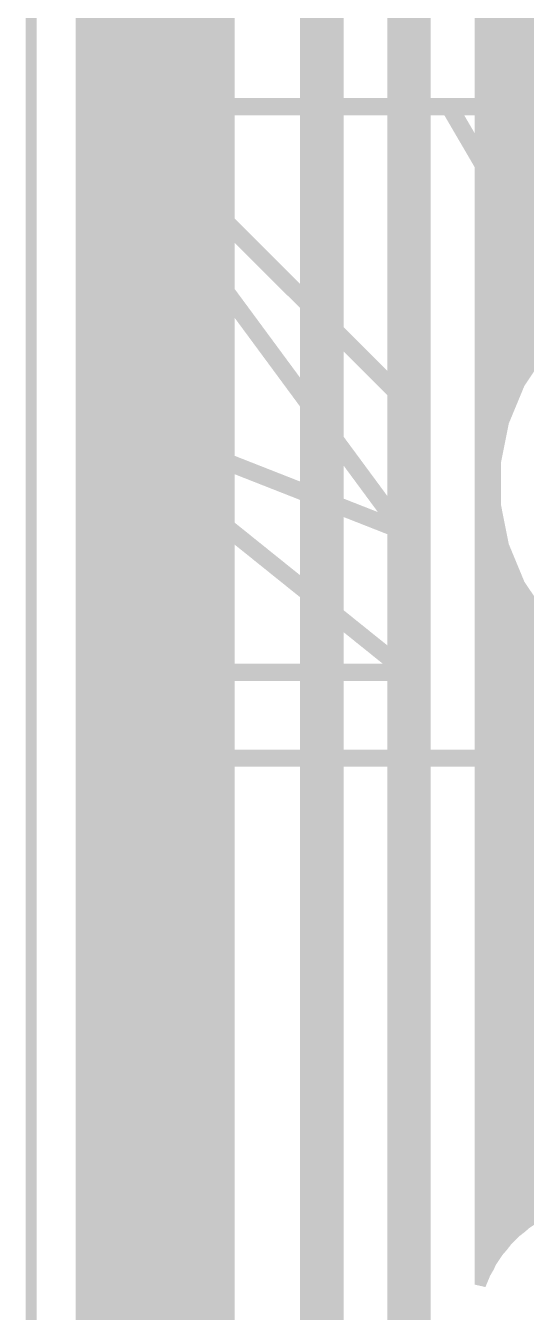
# Model space of a CAD drawing. Header units: inches. Extents: x -38 to 276, y -7 to 269.
# Drawn here: x -6.5 to -0.66, y 101.99 to 116.99 of the extents above; entities that cross this region are included whole.
import ezdxf

# ---------------------------------------------------------------- set-up
doc = ezdxf.new("R2010")
doc.units = ezdxf.units.IN
for name, color, linetype in [('Board Outline', 216, 'Continuous'), ('Bottom Layer', 5, 'Continuous'), ('Top Overlay', 2, 'Continuous')]:
    doc.layers.add(name, color=color, linetype=linetype)

# ---------------------------------------------------------------- blocks, each defined once
blk = doc.blocks.new('35_12_25_14')
at = {"layer": 'Top Overlay'}
for points in [[(-17.0999658, -3.556127, 0.1999996, 0.1999996, 0), (-17.0999658, 6.2500002, 0.1999996, 0.1999996, 0)], [(-9.499981, -6.2500256, 0.1999996, 0.1999996, 0), (-9.499981, -0.7999984, 0.1999996, 0.1999996, 0)], [(-17.0999658, -3.0099762, 0.1999996, 0.1999996, 0), (-14.294612, -1.3726922, 0.1999996, 0.1999996, 0)], [(-17.0999658, -3.556127, 0.1999996, 0.1999996, 0), (-17.0999658, -3.0099762, 0.1999996, 0.1999996, 0)], [(-12.7100838, -6.249949399999999, 0.1999996, 0.1999996, 0), (-10.5000298, -3.499993, 0.1999996, 0.1999996, 0)], [(-10.49997646, -6.249949399999999, 0.1999996, 0.1999996, 0), (-10.499979, -3.499993, 0.1999996, 0.1999996, 0)], [(-17.0999912, -3.556127, 0.1999996, 0.1999996, 0), (-13.69999546, -3.556, 0.1999996, 0.1999996, 0)], [(-17.0999658, -6.249949399999999, 0.1999996, 0.1999996, 0), (-17.0999658, -3.556127, 0.1999996, 0.1999996, 0)], [(-16.3867846, -6.24997734, 0.1999996, 0.1999996, 0), (-13.69999546, -3.556, 0.1999996, 0.1999996, 0)], [(-15.8018988, -6.249974799999999, 0.1999996, 0.1999996, 0), (-12.1500138, -3.556, 0.1999996, 0.1999996, 0)], [(-13.20799746, -6.249974799999999, 0.1999996, 0.1999996, 0), (-12.1500138, -3.556, 0.1999996, 0.1999996, 0)], [(-10.49997646, -6.249949399999999, 0.1999996, 0.1999996, 0), (-17.0999658, -6.249949399999999, 0.1999996, 0.1999996, 0)], [(-16.3867846, -6.24997734, 0.1999996, 0.1999996, 0), (-15.8018988, -6.249974799999999, 0.1999996, 0.1999996, 0)], [(-12.7100584, -6.249974799999999, 0.1999996, 0.1999996, 0), (-13.20799746, -6.249974799999999, 0.1999996, 0.1999996, 0)], [(-9.499983539999999, -6.249949399999999, 0.1999996, 0.1999996, 0), (-10.49997646, -6.249949399999999, 0.1999996, 0.1999996, 0)]]:
    blk.add_lwpolyline(points, format="xyseb", dxfattribs=at)
for points in [[(-17.1499657, -3.0099762, 0.0999998, 0.0999998, 1), (-17.0499659, -3.0099762, 0.0999998, 0.0999998, 1)], [(-17.1499657, -3.0099762, 0.0999998, 0.0999998, 1), (-17.0499659, -3.0099762, 0.0999998, 0.0999998, 1)], [(-10.5500297, -3.499993, 0.0999998, 0.0999998, 1), (-10.4500299, -3.499993, 0.0999998, 0.0999998, 1)], [(-10.5499789, -3.499993, 0.0999998, 0.0999998, 1), (-10.4499791, -3.499993, 0.0999998, 0.0999998, 1)], [(-17.1499911, -3.556127, 0.0999998, 0.0999998, 1), (-17.0499913, -3.556127, 0.0999998, 0.0999998, 1)], [(-17.1499657, -3.556127, 0.0999998, 0.0999998, 1), (-17.0499659, -3.556127, 0.0999998, 0.0999998, 1)], [(-17.1499657, -3.556127, 0.0999998, 0.0999998, 1), (-17.0499659, -3.556127, 0.0999998, 0.0999998, 1)], [(-17.1499657, -3.556127, 0.0999998, 0.0999998, 1), (-17.0499659, -3.556127, 0.0999998, 0.0999998, 1)], [(-13.74999536, -3.556, 0.0999998, 0.0999998, 1), (-13.64999556, -3.556, 0.0999998, 0.0999998, 1)], [(-13.74999536, -3.556, 0.0999998, 0.0999998, 1), (-13.64999556, -3.556, 0.0999998, 0.0999998, 1)], [(-12.2000137, -3.556, 0.0999998, 0.0999998, 1), (-12.1000139, -3.556, 0.0999998, 0.0999998, 1)], [(-12.2000137, -3.556, 0.0999998, 0.0999998, 1), (-12.1000139, -3.556, 0.0999998, 0.0999998, 1)], [(-17.1499657, -6.249949399999999, 0.0999998, 0.0999998, 1), (-17.0499659, -6.249949399999999, 0.0999998, 0.0999998, 1)], [(-17.1499657, -6.249949399999999, 0.0999998, 0.0999998, 1), (-17.0499659, -6.249949399999999, 0.0999998, 0.0999998, 1)], [(-16.4367845, -6.24997734, 0.0999998, 0.0999998, 1), (-16.3367847, -6.24997734, 0.0999998, 0.0999998, 1)], [(-16.4367845, -6.24997734, 0.0999998, 0.0999998, 1), (-16.3367847, -6.24997734, 0.0999998, 0.0999998, 1)], [(-15.8518987, -6.249974799999999, 0.0999998, 0.0999998, 1), (-15.7518989, -6.249974799999999, 0.0999998, 0.0999998, 1)], [(-15.8518987, -6.249974799999999, 0.0999998, 0.0999998, 1), (-15.7518989, -6.249974799999999, 0.0999998, 0.0999998, 1)], [(-13.25799736, -6.249974799999999, 0.0999998, 0.0999998, 1), (-13.15799756, -6.249974799999999, 0.0999998, 0.0999998, 1)], [(-13.25799736, -6.249974799999999, 0.0999998, 0.0999998, 1), (-13.15799756, -6.249974799999999, 0.0999998, 0.0999998, 1)], [(-12.7600837, -6.249949399999999, 0.0999998, 0.0999998, 1), (-12.6600839, -6.249949399999999, 0.0999998, 0.0999998, 1)], [(-12.7600583, -6.249974799999999, 0.0999998, 0.0999998, 1), (-12.6600585, -6.249974799999999, 0.0999998, 0.0999998, 1)], [(-10.54997636, -6.249949399999999, 0.0999998, 0.0999998, 1), (-10.44997656, -6.249949399999999, 0.0999998, 0.0999998, 1)], [(-10.54997636, -6.249949399999999, 0.0999998, 0.0999998, 1), (-10.44997656, -6.249949399999999, 0.0999998, 0.0999998, 1)], [(-10.54997636, -6.249949399999999, 0.0999998, 0.0999998, 1), (-10.44997656, -6.249949399999999, 0.0999998, 0.0999998, 1)], [(-9.549983439999998, -6.249949399999999, 0.0999998, 0.0999998, 1), (-9.44998364, -6.249949399999999, 0.0999998, 0.0999998, 1)], [(-9.5499809, -6.2500256, 0.0999998, 0.0999998, 1), (-9.449981099999999, -6.2500256, 0.0999998, 0.0999998, 1)]]:
    blk.add_lwpolyline(points, format="xyseb", close=True, dxfattribs=at)

msp = doc.modelspace()

# ---------------------------------------------------------------- hatches: boundary and pattern name
at = {"layer": 'Bottom Layer'}
h = msp.add_hatch(color=5, dxfattribs=at)
edge = h.paths.add_edge_path()
edge.add_line((2.48642378, 147.97673732), (3.90811512, 147.97673732))
edge.add_arc((3.90811152789023, 145.8495777078902), 2.127159612112803, 9.675471790160373e-05, 89.99990324528159, ccw=False)
edge.add_line((6.035271139999999, 145.8495813), (6.035271139999999, 133.03527114))
edge.add_arc((3.556017036023, 133.035254103977), 2.479254104035531, -90.00039370398378, 0.0003937039837182965, ccw=False)
edge.add_line((3.556, 130.556), (-1.832780179999999, 130.556))
edge.add_arc((-1.887471876025372, 128.3794664362029), 2.177220598825366, 88.5605808575012, 178.5628666562569)
edge.add_line((-4.06400762, 128.4340713), (-4.06400762, 8.617165900000003))
edge.add_arc((-2.828472879518663, 8.617150660199375), 1.235534740575325, 179.9992932806923, 270.0014134347857)
edge.add_line((-2.8284424, 7.38161592), (6.095984759999999, 7.381598139999999))
edge.add_arc((6.088287854095466, 5.876577880292807), 1.505039941160901, -0.3001783796913742, 89.70698309465888, ccw=False)
edge.add_line((7.59330714, 5.868692859999999), (7.59330714, -4.852695399999998))
edge.add_arc((6.458637595616716, -4.852732755795326), 1.1346695449982, -90.00214281043338, 0.0018863019831769634, ccw=False)
edge.add_line((6.458595159999999, -5.987402299999999), (-0.1430223200000018, -5.987402299999999))
edge.add_arc((-0.1430934401006327, -0.2077313602429542), 5.779670940194619, 179.9994208609116, 270.0007050369557, ccw=False)
edge.add_line((-5.922764379999999, -0.20767294), (-5.922771999999999, 142.7744033))
edge.add_arc((-0.7204412639019668, 142.7744040439265), 5.202330736098085, 89.99982396157242, 180.0000081932214, ccw=False)
edge.add_line((-0.72042528, 147.97673478), (2.48642378, 147.97673732))
h = msp.add_hatch(color=5, dxfattribs=at)
h.paths.add_polyline_path([(15.86483492, 120.25953342), (16.02548738, 120.15218794), (16.12583516, 120.0020079), (16.13510616, 119.87884838), (16.1464371, 119.8514875), (16.16320364, 119.72552636), (16.16320364, 115.1309991), (14.84099648, 115.1309991), (14.84099648, 115.00562216), (14.097, 115.00562216), (14.097, 115.31599492), (13.91362216, 115.31599492), (13.91362216, 117.75430348), (13.91479564, 117.75430348), (13.88169182, 118.0904039), (13.78365544, 118.41358842), (13.62445332, 118.71143644), (13.41019924, 118.97250272), (13.14913296, 119.1867568), (12.85128494, 119.34595892), (12.52810042, 119.4439953), (12.192, 119.47709912), (12.192, 119.47592564), (6.279057799999999, 119.47592564), (6.26682516, 119.48815828), (6.03697294, 119.62086312), (5.78060566, 119.68955742), (5.51519598, 119.68955742), (5.2588287, 119.62086312), (5.02897648, 119.48815828), (4.84130096, 119.30048276), (4.70859612, 119.07063054), (4.63990182, 118.81426326), (4.63990182, 118.54885358), (4.70859612, 118.2924863), (4.84130096, 118.06263408), (5.02897648, 117.87495856), (5.2588287, 117.74225372), (5.51519598, 117.67355942), (5.78060566, 117.67355942), (6.03697294, 117.74225372), (6.15549442, 117.81068132), (12.192, 117.81068132), (12.192, 117.8092894), (12.23087978, 117.79318326), (12.24698592, 117.75430348), (12.24837784, 117.75430348), (12.24837784, 115.66222486), (12.13104508, 115.61362196), (12.11990464, 115.6247624), (12.07994282, 115.65542528), (12.04432694, 115.6910437), (12.00069736, 115.71623288), (11.96072792, 115.74690338), (11.91419004, 115.76617944), (11.87057062, 115.79136354), (11.67187658, 115.87366716), (11.62322796, 115.88670498), (11.57666976, 115.90598866), (11.52672574, 115.91256472), (11.47807712, 115.9256), (11.42769368, 115.9256), (11.37774712, 115.93217606), (11.27021622, 115.93217606), (6.937951579999999, 115.93216082), (6.93793126, 115.93215828), (6.896795959999999, 115.93216082), (6.84685702, 115.92558984), (6.7964685, 115.92559238), (6.74781226, 115.9125571), (6.697870779999999, 115.90598612), (6.65132274, 115.88670752), (6.602663959999999, 115.87367224), (6.526522379999999, 115.84213814), (6.48289534, 115.8169515), (6.436332059999999, 115.79766782), (6.396367699999999, 115.7670024), (6.35275844, 115.74182846), (6.31712986, 115.70620496), (6.2771528, 115.67552938), (6.218877579999999, 115.61725416), (6.18821216, 115.57729488), (6.1525912, 115.54167392), (6.127402019999999, 115.49804942), (6.09673152, 115.45807998), (6.077450379999999, 115.41153702), (6.05226628, 115.3679176), (6.0207271, 115.2917811), (6.00767912, 115.24309438), (5.98839036, 115.1965184), (5.981824459999999, 115.14660994), (5.96879172, 115.09798164), (5.96878918, 115.0475601), (5.962215659999999, 114.99759322), (5.9622182, 114.9563868), (5.9622182, 113.53823876), (5.962215659999999, 113.48767498), (5.96878918, 113.43772588), (5.968786639999999, 113.38735006), (5.98181938, 113.3386989), (5.988392899999999, 113.28875234), (6.0076715, 113.24220176), (6.020706779999999, 113.19354552), (6.05940368, 113.10011162), (6.0845954, 113.05647188), (6.10388162, 113.00991368), (6.13453688, 112.96996456), (6.159715899999999, 112.92634768), (6.19535464, 112.8907064), (6.22602514, 112.85073696), (6.29753122, 112.77922834), (6.33750574, 112.7485553), (6.37314194, 112.71292164), (6.41675628, 112.68774262), (6.45670794, 112.65708736), (6.503266139999999, 112.63780114), (6.54690588, 112.61260942), (6.64033978, 112.57391252), (6.6890011, 112.5608747), (6.735546599999999, 112.54159864), (6.78548046, 112.53502766), (6.834144319999999, 112.52198984), (6.88453538, 112.52199238), (6.934469239999999, 112.5154214), (6.985033019999999, 112.51542394), (8.88342394, 112.51542394), (8.8834214, 111.6450523), (8.838227179999999, 111.6450523), (8.5818599, 111.576358), (8.4008595, 111.47185732), (7.238999999999999, 111.47185732), (7.238999999999999, 111.58737144), (5.460999999999999, 111.58737144), (5.460999999999999, 109.96177144), (5.46079426, 109.96177144), (5.46079426, 108.05677144), (5.460999999999999, 108.05666984), (5.460999999999999, 106.30417144), (5.460733299999999, 106.30417144), (5.460733299999999, 104.39917144), (7.2387333, 104.39917144), (7.2387333, 104.51911024), (8.682984919999999, 104.51911024), (8.699705739999999, 104.39211024), (8.5818599, 104.36053296), (8.35200768, 104.22782812), (8.164332159999999, 104.0401526), (8.031627319999998, 103.81030038), (7.962933019999999, 103.5539331), (7.962933019999999, 103.38644296), (7.8479777, 103.25944296), (6.115364959999999, 103.2594455), (0.25586436, 103.25944042), (0.2558440399999999, 103.25943788), (0.18569686, 103.25944042), (0.1109599, 103.24960554), (0.03572764, 103.24467286), (-0.10196576, 103.21728404), (-0.17333214, 103.19305752), (-0.2461514, 103.17354524), (-0.3758565, 103.11981916), (-0.44113958, 103.08212556), (-0.5087188199999999, 103.04880076), (-0.6254521399999999, 102.97080498), (-0.6821297, 102.92109972), (-0.7419238399999999, 102.8752197), (-0.8411946599999999, 102.77594888), (-0.88707468, 102.71615728), (-0.93677994, 102.65947718), (-1.01477572, 102.5427464), (-1.0481183, 102.47513414), (-1.08579158, 102.40988154), (-1.1395202, 102.28018152), (-1.26342394, 102.3084568), (-1.26342394, 119.6110765), (-1.26313946, 119.6110765), (-1.23988576, 119.78771318), (-1.17170454, 119.95231534), (-1.06324654, 120.09365872), (-0.9219006200000001, 120.20211672), (-0.757301, 120.27029794), (-0.58066432, 120.29355164), (-0.58066432, 120.29383612), (15.6753306, 120.29383358), (15.68559728, 120.29518486)])
h.paths.add_polyline_path([(1.68543224, 114.05884732), (1.2110974, 114.05884732), (0.7458786199999999, 113.96631004), (0.30764988, 113.78478894), (-0.08674354, 113.52126394), (-0.422148, 113.18585948), (-0.685673, 112.79146606), (-0.8671940999999999, 112.35323732), (-0.9597313799999999, 111.88801854), (-0.9597313799999999, 111.4136837), (-0.8671940999999999, 110.94846492), (-0.685673, 110.51023618), (-0.422148, 110.11584276), (-0.08674354, 109.7804383), (0.30764988, 109.5169133), (0.7458786199999999, 109.3353922), (1.2110974, 109.24285492), (1.68543224, 109.24285492), (2.15065102, 109.3353922), (2.58887976, 109.5169133), (2.98327318, 109.7804383), (3.31867764, 110.11584276), (3.58220264, 110.51023618), (3.76372374, 110.94846492), (3.856261019999999, 111.4136837), (3.856261019999999, 111.88801854), (3.76372374, 112.35323732), (3.58220264, 112.79146606), (3.31867764, 113.18585948), (2.98327318, 113.52126394), (2.58887976, 113.78478894), (2.15065102, 113.96631004)], flags=0)

# ---------------------------------------------------------------- linework, layer by layer
at = {"layer": 'Board Outline'}
msp.add_lwpolyline([(-6.440703399999999, -0.80534256, 0.127, 0.127, 0), (-6.440703399999999, 142.7946598, 0.127, 0.127, 0)], format="xyseb", dxfattribs=at)
at = {"layer": 'Bottom Layer'}
for points in [[(-3.048, 92.964, 0.508, 0.508, 0), (-3.048, 119.59075904, 0.508, 0.508, 0)], [(-2.032, 97.30081378, 0.508, 0.508, 0), (-2.032, 119.6110765, 0.508, 0.508, 0)]]:
    msp.add_lwpolyline(points, format="xyseb", dxfattribs=at)

# ---------------------------------------------------------------- block references
at = {"rotation": 270}
msp.add_blockref('35_12_25_14', (1.44826482, 98.95085112), dxfattribs=at)

doc.saveas('drawing.dxf')
